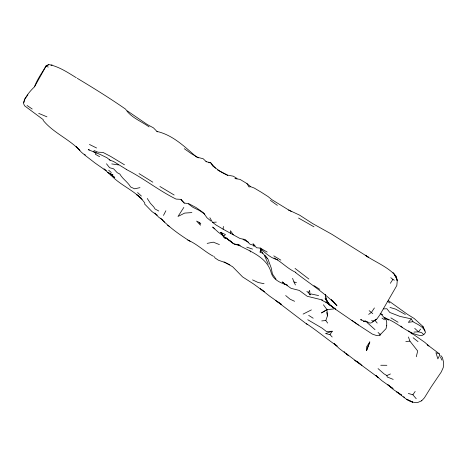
<?xml version="1.0" encoding="UTF-8"?>
<svg xmlns="http://www.w3.org/2000/svg" width="467" height="467" viewBox="0 0 467 467"><rect width="100%" height="100%" fill="white"/><g stroke="black" fill="none" stroke-linecap="round" stroke-linejoin="round"><path stroke-width="0.7" d="M380.605 333.987L379.788 335.195L386.011 328.669L386.699 325.82L386.705 322.253L386.232 320.117L380.412 313.281M439.581 353.986L439.575 355.399L437.871 358.878L435.927 352.684L439.581 353.986L427.147 344.628M366.56 350.571L366.694 346.625L369.817 341.92L366.56 350.571L369.817 341.92M267.188 252.069L260.288 248.094L256.564 247.773L252.98 243.821L254.959 245.811L249.944 244.142L245.146 239.489L240.085 238.549L223.133 229.192L223.366 226.437M23.992 102.495L24.593 99.144L27.88 94.894M262.793 253.26L260.072 252.122L260.674 249.536L262.793 253.26L267.97 259.144L271.204 267.953L272.442 274.012L275.997 279.126M416.272 356.759L417.696 351.015L409.921 341.126L408.444 336.993M327.671 323.082L325.814 320.508L327.455 315.879L326.982 309.621L323.397 304.776M43.273 119.686L24.529 105.764L23.35 102.997C25.323 96.745 29.783 91.316 34.517 86.792C37.127 79.267 42.048 72.969 45.883 66.081L48.603 64.504C58.638 66.396 67.697 72.414 76.314 77.75M260.072 252.122L260.965 250.3L260.137 248.105M163.491 215.404L165.878 210.775M34.517 86.792L46.04 66.174L48.737 64.767L48.603 64.504M310.059 294.852L308.354 292.675L309.627 290.351L310.059 294.852L310.94 293.93L318.622 295.576M183.835 207.424L178.003 216.46L184.681 213.086L191.884 212.584M390.336 283.306L392.893 279.371L390.774 277.69M374.4 307.951L371.487 312.33L368.656 314.402M332.247 331.231L325.569 333.578L329.982 334.611L332.247 331.231L326.509 331.564L322.032 328.103L307.765 319.737M408.333 393.459L412.886 394.773L415.163 391.457M420.598 329.089L418.496 331.833L413.914 332.101M412.916 321.681L411.287 318.868L408.345 322.364L412.916 321.681C417.638 324.53 423.826 326.649 425.507 332.475L423.861 334.629L421.567 332.592L418.496 331.833L414.725 328.359M326.982 309.621L321.553 312.902L326.982 309.621L333.59 308.956M361.931 365.363L354.803 360.232L378.574 377.785L375.988 375.596L382.012 380.798L393.091 388.632L387.849 384.744L393.156 389.396L401.608 395.117L396.752 391.941C403.173 396.331 409.209 403.336 417.737 402.496L421.689 400.785L424.427 397.814L431.228 386.839L441.251 372.018L443.265 367.535L443.65 362.59L442.418 357.547L440.766 355.51M222.228 233.751L220.728 232.368L223.535 236.436L225.438 234.586L220.728 232.368L224.119 237.721L227.108 238.835L231.65 241.754M371.674 320.257L373.086 321.43L376.349 319.171L371.796 322.65L369.917 323.158L366.408 321.284M373.086 321.43L376.834 319.06L379.893 314.828L396.822 285.524L397.248 280.685L396.36 276.446C388.048 266.774 375.544 262.308 365.223 255.215L368.294 257.136L331.809 234.253L312.557 223.518L299.616 215.147L288.764 210.057L271.73 199.59L268.146 196.625L261.286 192.235L254.176 188.02L250.686 186.707L246.938 183.56L239.98 179.363L234.924 178.598M423.33 334.769L421.59 335.703C407.218 333.969 397.662 321.909 384.259 317.811M303.106 314.087L311.396 309.895M378.054 368.609L383.991 373.833L386.874 375.556L390.418 373.968M51.072 65.193L52.082 64.907M139.966 187.646L134.601 188.814L130.591 186.958C127.806 181.99 122.576 179.03 119.85 174.063L117.229 172.697L113.586 168.809L109.617 167.729L106.482 163.783M365.457 321.022L363.595 321.424L365.725 321.092M207.179 243.389L213.273 242.157L219.385 244.58M380.196 335.049L376.7 335.604L372.392 334.121L358.446 325.014L335.773 309.463L329.136 304.215L325.102 298.366L329.749 305.126L335.592 309.23L329.136 304.215L325.913 299.043L329.749 305.126L325.878 301.91L327.081 302.61M250.686 186.707L248.981 186.923L246.938 183.56M405.823 341.57L409.921 341.126M321.734 320.922L325.814 320.508M209.864 217.721L212.503 222.333L216.303 222.123M383.43 308.897L386.874 308.745L389.799 312.464L400.05 316.439L411.287 318.868M208.656 162.72L210.605 162.679L215.515 168.167M380.763 365.258L386.869 365.299M283.422 282.553L282.208 281.94L291.052 288.337L299.306 290.427L307.21 296.271L322.802 300.083M235.899 178.441L237.055 178.493L233.22 176.182L227.592 175.131L219.677 170.992L212.789 166.036L210.605 162.679L205.982 161.658M210.88 221.014L206.963 217.75L203.454 212.759L196.041 207.511L188.557 203.577L184.255 203.087L181.149 199.374L176.041 199.082C158.663 190.478 143.433 178.155 126.195 169.404M361.861 319.854L360.524 319.691L367.511 322.44M118.53 164.933L111.765 163.917M89.495 149.913L88.216 149.662L100.148 154.443L106.949 157.723L110.06 160.251L113.37 161.372L126.148 169.241M264.053 283.714L258.187 282.512L252.559 279.896M240.254 245.566L234.586 244.317L227.108 238.835L233.237 243.64L238.935 245.023M239.629 245.087L236.868 244.212C250.026 251.515 267.492 257.002 271.397 273.475C273.715 280.206 281.344 283.288 287.672 285.197M196.514 157.04L203.174 158.739L206.315 161.74M156.889 131.42C172.463 134.905 184.354 146.381 195.971 156.573M292.57 278.344L293.941 281.922L296.452 282.628M77.055 147.461L76.109 146.469C79.133 149.23 81.433 153.48 85.385 154.951M389.998 307.444L395.701 309.154L405.303 314.454M93.423 151.746L95.321 152.318M224.119 237.721L227.727 238.824L226.723 237.901M295.874 272.372C287.748 268.951 281.747 261.929 273.989 257.936M246.774 247.16L252.542 249.098M393.202 379.402L387.236 376.974L386.874 375.556M48.247 67.079L45.883 66.081M38.72 113.382L46.957 116.838M94.03 150.526L97.988 152.184L102.997 152.411L110.644 156.422L124.473 164.793M277.707 259.885C270.644 257.93 265.215 253.225 260.288 248.094M321.541 300.059L328.856 303.924M380.15 313.591L382.765 314.758M294.584 301.291L290.048 299.189L285.687 295.547M229.846 264.783L225.24 262.606L218.486 260.242L214.978 257.936L214.423 256.675M224.446 173.794L227.698 175.382M388.678 320.076L385.777 318.652L385.082 317.572M89.442 144.455L96.581 147.992M243.027 239.454L248.438 242.134M199.397 222.502L196.589 221.084L200.506 225.24L199.397 222.502L200.792 223.57M187.734 240.044C197.237 244.037 204.447 251.579 213.507 256.325M313.976 226.828L298.536 218.036M158.757 210.991L155.067 209.006L153.736 206.887L150.392 203.303L147.268 198.475M190.092 241.346C179.62 234.662 169.142 227.376 160.654 218.177M217.587 170L223.798 173.479M224.049 261.905L232.636 266.745L242.56 276.89L253.604 284L264.31 291.799L261.146 289.26M99.617 156.678L95.332 154.256L95.957 152.511L96.29 152.978M291.175 211.428L288.764 210.057L289.569 210.559M223.535 236.436L227.727 238.824M198.574 157.881L191.359 153.666L184.272 148.699M223.133 229.192L215.941 224.948L212.503 222.333M159.912 186.491L174.168 195.019M390.85 317.869L398.059 322.23M273.79 255.875L280.854 260.142M139.043 173.601L152.826 182.188M149.096 126.901C141.244 121.163 130.918 117.643 125.605 109.161C109.926 98.228 93.686 88.175 77.277 78.31M392.893 279.371L394.306 280.253M308.664 315.365L313.194 318.231M313.947 285.623L319.778 289.33M388.462 300.707L407.498 314.355L414.147 318.476L422.857 326.386L423.861 328.517M167.56 225.257L169.352 226.419M275.477 300.45L281.315 304.321L269.768 296.241L260.177 288.606M411.001 332.702L424.777 342.329L428.922 345.971L427.743 345.136M381.988 318.08L384.545 319.784M204.768 214.143L199.491 210.541L193.075 207.406L188.493 204.003M306.416 323.672C317.029 330.665 326.655 338.855 337.121 346.07L334.115 343.508L339.17 348.452L348.732 355.79L346.175 353.461M144.893 203.163C136.125 190.507 119.937 185.813 110.078 174.098M27.074 105.466L32.211 109.027M295.558 272.553C309.44 283.416 324.682 292.885 336.958 305.657L332.23 300.293M357.407 362.094L346.094 353.513M351.943 320.42L358.446 325.014M111.846 175.347L114.794 177.425L110.959 175.265L104.135 169.048M307.128 324.396L277.252 301.618M127.293 110.872L147.117 124.426L153.445 127.853L157.379 131.875M369.14 310.66L372.789 313.626M270.381 200.355L277.34 205.346M162.697 220.056L158.576 217.108L154.863 212.993M140.935 197.792L136.446 194.494L142.184 199.304M387.54 301.291L389.799 302.99M223.728 236.284L218.095 232.035L212.643 227.079L214.814 228.842M295.021 268.385L308.891 279.05M403.64 396.699L404.626 397.452M410.814 332.802L412.355 333.993L408.485 330.905M413.132 337.764L418.018 341.634M375.001 329.632L367.325 322.761M357.559 361.738L360.156 363.916M84.095 154.565L95.18 163.123L106.19 170.805L104.112 168.972M306.883 291.402L308.354 292.675M108.677 170.222L111.309 172.574M400.873 326.054L402.385 327.42M137.631 192.573L141.402 196.058M344.115 351.61L345.107 352.562M378.066 332.463L379.729 334.08M162.948 220.617L164.542 222.158M184.255 203.087L181.214 200.115L181.149 199.374M156.188 214.295L157.075 215.164L152.049 211.644L144.385 203.77M220.728 232.368L221.708 233.366M78.946 149.452L79.892 150.444C68.923 138.857 53.209 132.78 43.122 120.305M329.982 334.611L332.183 336.999M421.287 400.33L421.689 400.785M416.231 398.742L412.886 394.773M284.374 283.638L285.226 284.637M326.929 302.569L327.636 303.404M374.983 320.356L377.196 323.076M109.249 159.247L110.06 160.251M265.285 255.688L267.235 258.385M233.348 234.825L230.459 230.71L230.645 233.331M331.482 299.791L332.247 300.888L331.459 299.715M393.728 273.855L393.016 272.763L393.967 273.586L396.22 277.678L394.44 274.946M249.973 250.767L250.639 251.923M396.139 277.164L397.248 280.685L396.249 278.104M293.941 281.922L295.413 284.958M268.297 264.164L264.509 255.583M422.857 326.386L425.028 331.039M440.428 356.905L441.899 360.104M386.612 325.487L386.699 325.82M326.777 312.394L327.455 315.879M325.47 294.659L325.692 296.101M325.913 297.543L326.246 299.703L325.312 294.595M254.03 245.438L254.036 246.669M412.694 402.186L406.617 399.297L412.694 402.186M112.921 175.014L107.824 172.451L112.921 175.014"/></g></svg>
